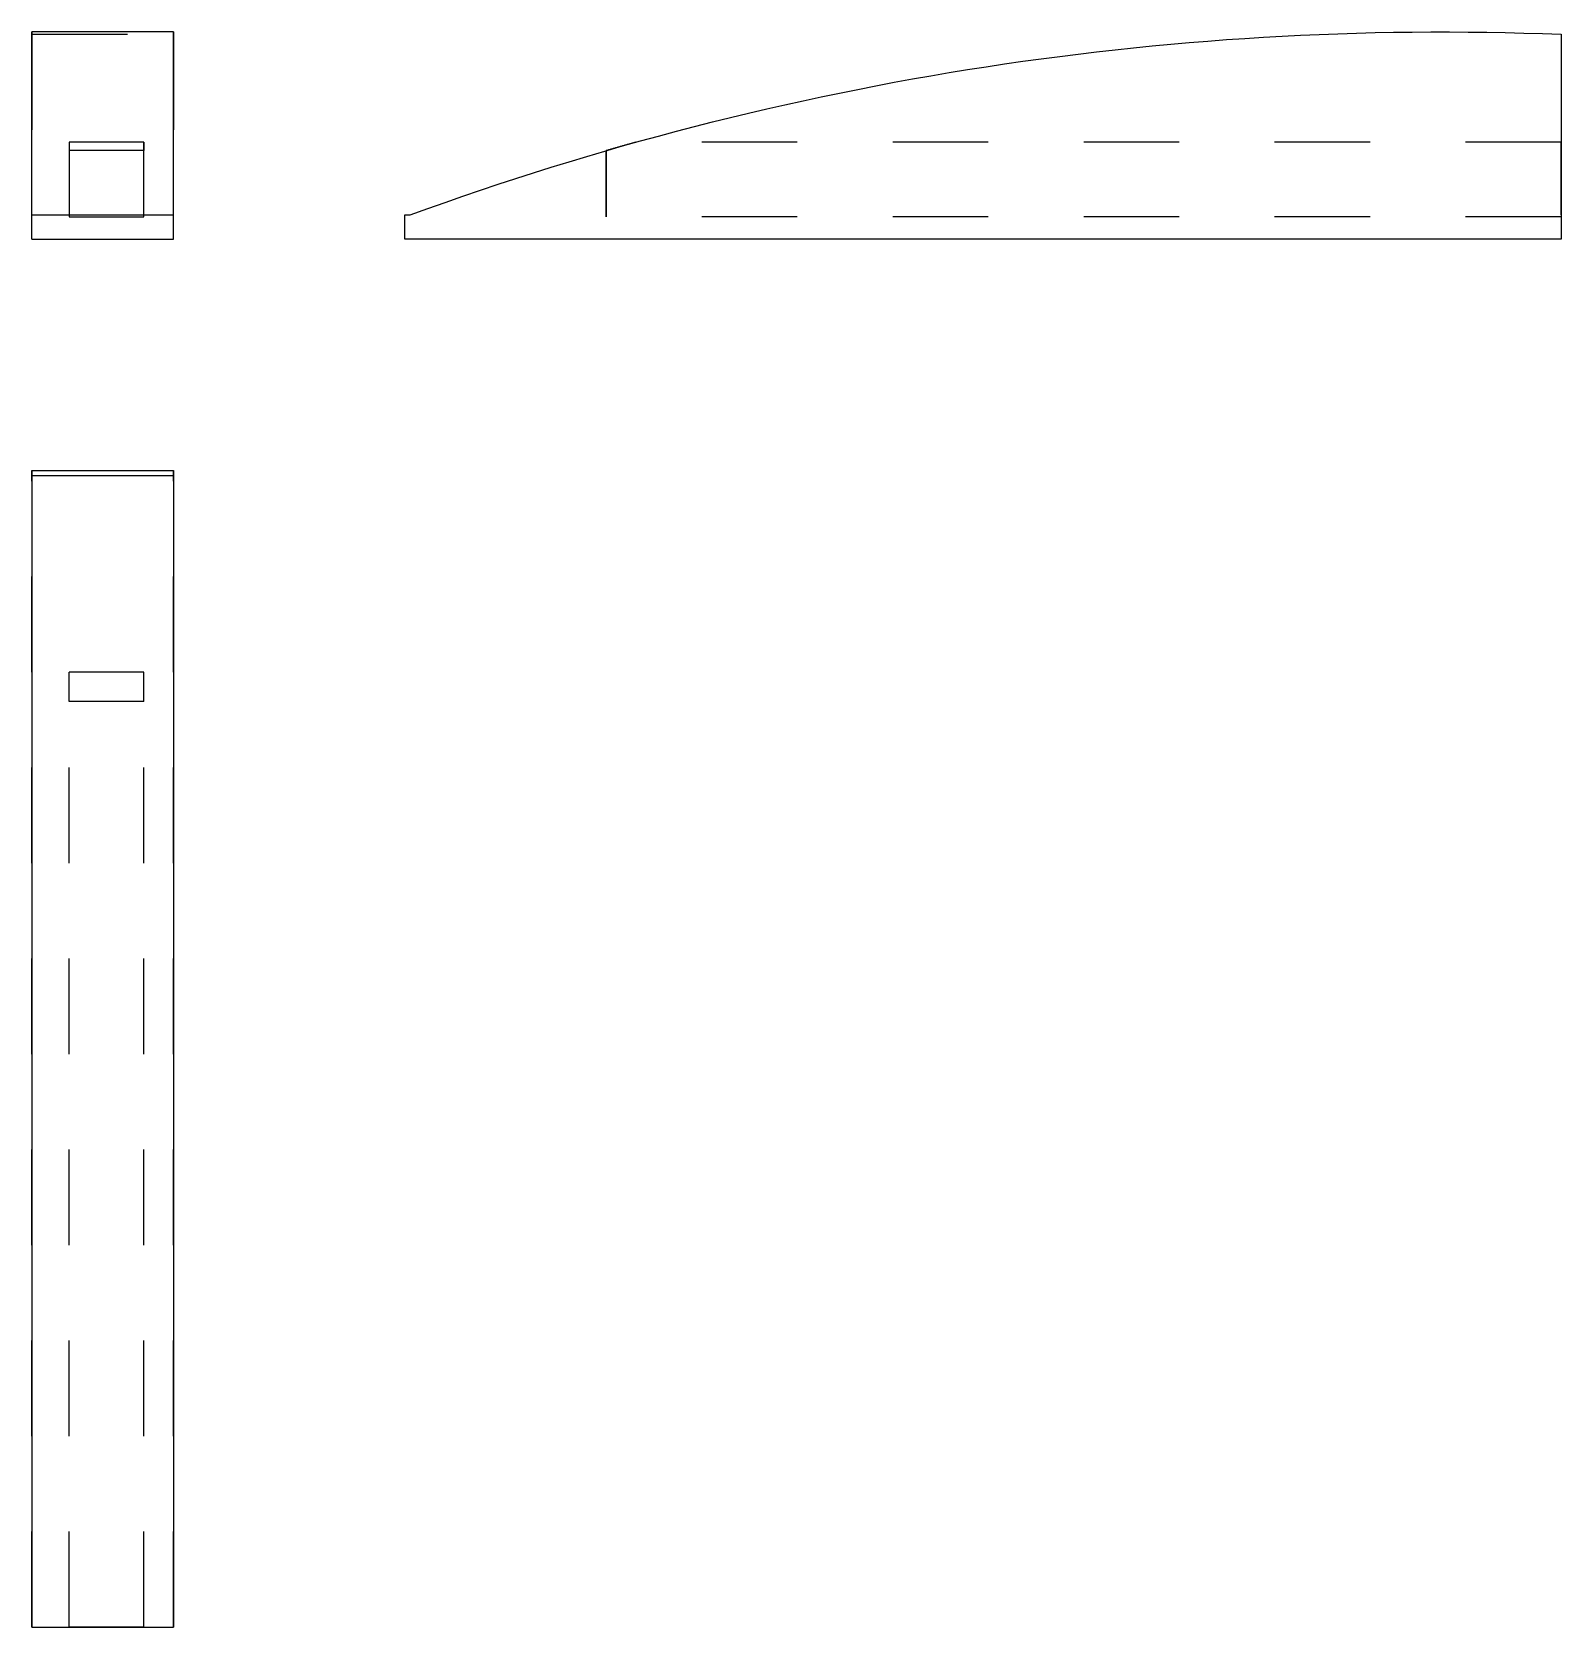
# Model space of a CAD drawing. Extents: x 0 to 1.6, y 0 to 1.67.
import ezdxf

# ---------------------------------------------------------------- set-up
doc = ezdxf.new("R2010")
doc.units = 0
doc.linetypes.add('HIDDEN', pattern=[0.060547, 0.040385, -0.020162])
for name, color, linetype in [('FRONT', 7, 'CONTINUOUS'), ('FRONT_HID', 7, 'HIDDEN'), ('LEFT', 7, 'CONTINUOUS'), ('LEFT_HID', 7, 'HIDDEN'), ('TOP', 7, 'CONTINUOUS'), ('TOP_HID', 7, 'HIDDEN')]:
    doc.layers.add(name, color=color, linetype=linetype)

msp = doc.modelspace()

# ---------------------------------------------------------------- linework, layer by layer
at = {"layer": 'FRONT'}
for p, q in [((0, 1.478618), (0, 1.670245)), ((0.148438, 1.670245), (0, 1.670245)), ((0.148437, 1.478618), (0.148437, 1.670245)), ((0.039062, 1.554688), (0.039062, 1.545906)), ((0.117188, 1.554688), (0.039063, 1.554688)), ((0.117187, 1.554688), (0.117187, 1.545906)), ((0.117188, 1.545906), (0.039063, 1.545906)), ((0, 1.476563), (0, 1.478618)), ((0, 1.478618), (0.148438, 1.478618)), ((0, 1.453125), (0, 1.476563)), ((0.148438, 1.476563), (0.148438, 1.478618)), ((0.148438, 1.453125), (0.148438, 1.476563)), ((0, 1.453125), (0.148438, 1.453125))]:
    msp.add_line(p, q, dxfattribs=at)
at = {"layer": 'FRONT_HID', "linetype": 'HIDDEN'}
for p, q in [((0, 1.670245), (0, 1.667763)), ((0.148437, 1.670245), (0.148437, 1.667763)), ((0, 1.667763), (0, 1.478618)), ((0, 1.667763), (0.148438, 1.667763)), ((0.148438, 1.667763), (0.148438, 1.478618)), ((0.039063, 1.554688), (0.039063, 1.478618)), ((0.117188, 1.478618), (0.117188, 1.554688)), ((0.039063, 1.545906), (0.039063, 1.476563)), ((0.117188, 1.476563), (0.117188, 1.545906)), ((0.039063, 1.478618), (0.039063, 1.476563)), ((0.039063, 1.476563), (0.117188, 1.476563)), ((0.039063, 1.476563), (0.117188, 1.476563)), ((0.117188, 1.476563), (0.117188, 1.478618)), ((0.148437, 1.476562), (0.148437, 1.478618))]:
    msp.add_line(p, q, dxfattribs=at)
at = {"layer": 'LEFT'}
for p, q in [((1.134508, 1.651554), (1.153889, 1.653617)), ((1.153889, 1.653617), (1.173282, 1.655559)), ((1.173282, 1.655559), (1.192687, 1.657381)), ((1.192687, 1.657381), (1.212103, 1.659083)), ((1.212103, 1.659083), (1.231529, 1.660664)), ((1.231529, 1.660664), (1.250965, 1.662125)), ((1.250965, 1.662125), (1.270409, 1.663465)), ((1.270409, 1.663465), (1.289861, 1.664684)), ((1.289861, 1.664684), (1.30932, 1.665783)), ((1.30932, 1.665783), (1.328786, 1.666761)), ((1.328786, 1.666761), (1.348257, 1.667618)), ((1.348257, 1.667618), (1.367734, 1.668354)), ((1.367734, 1.668354), (1.387214, 1.66897)), ((1.387214, 1.66897), (1.406698, 1.669465)), ((1.406698, 1.669465), (1.426185, 1.669839)), ((1.426185, 1.669839), (1.445673, 1.670092)), ((1.445673, 1.670092), (1.465163, 1.670224)), ((1.465163, 1.670224), (1.484654, 1.670235)), ((1.484654, 1.670235), (1.504144, 1.670125)), ((1.504144, 1.670125), (1.523632, 1.669894)), ((1.523632, 1.669894), (1.54312, 1.669543)), ((1.54312, 1.669543), (1.562604, 1.66907)), ((1.562604, 1.66907), (1.582085, 1.668477)), ((1.582085, 1.668477), (1.601563, 1.667763)), ((1.601563, 1.667763), (1.601563, 1.478618)), ((1.018526, 1.636658), (1.037817, 1.63944)), ((1.037817, 1.63944), (1.057124, 1.642103)), ((1.057124, 1.642103), (1.076448, 1.644646)), ((1.076448, 1.644646), (1.095787, 1.647069)), ((1.095787, 1.647069), (1.115141, 1.649371)), ((1.115141, 1.649371), (1.134508, 1.651554)), ((0.903178, 1.617456), (0.922352, 1.620954)), ((0.922352, 1.620954), (0.941547, 1.624333)), ((0.941547, 1.624333), (0.960763, 1.627593)), ((0.960763, 1.627593), (0.979998, 1.630734)), ((0.979998, 1.630734), (0.999253, 1.633756)), ((0.999253, 1.633756), (1.018526, 1.636658)), ((0.826711, 1.602275), (0.845792, 1.606248)), ((0.845792, 1.606248), (0.864898, 1.610103)), ((0.864898, 1.610103), (0.884026, 1.613839)), ((0.884026, 1.613839), (0.903178, 1.617456)), ((0.750644, 1.585203), (0.769621, 1.589648)), ((0.769621, 1.589648), (0.788625, 1.593975)), ((0.788625, 1.593975), (0.807655, 1.598184)), ((0.807655, 1.598184), (0.826711, 1.602275)), ((0.675025, 1.566248), (0.693885, 1.571162)), ((0.693885, 1.571162), (0.712776, 1.57596)), ((0.712776, 1.57596), (0.731696, 1.58064)), ((0.731696, 1.58064), (0.750644, 1.585203)), ((0.618631, 1.550804), (0.637397, 1.556068)), ((0.637397, 1.556068), (0.656195, 1.561216)), ((0.656195, 1.561216), (0.675025, 1.566248)), ((0.562535, 1.534313), (0.581199, 1.539926)), ((0.581199, 1.539926), (0.599898, 1.545423)), ((0.599898, 1.545423), (0.618631, 1.550804)), ((0.506755, 1.516781), (0.525312, 1.52274)), ((0.525312, 1.52274), (0.543905, 1.528584)), ((0.543905, 1.528584), (0.562535, 1.534313)), ((0.451311, 1.498214), (0.469754, 1.504517)), ((0.469754, 1.504517), (0.488235, 1.510706)), ((0.488235, 1.510706), (0.506755, 1.516781)), ((0.414545, 1.485264), (0.432908, 1.491796)), ((0.432908, 1.491796), (0.451311, 1.498214)), ((0.390625, 1.476563), (0.390625, 1.478618)), ((0.390625, 1.478618), (0.396222, 1.478618)), ((0.390625, 1.453125), (0.390625, 1.476563)), ((0.396222, 1.478618), (0.414545, 1.485264)), ((1.601563, 1.478618), (1.601563, 1.476563)), ((1.601563, 1.476563), (1.601563, 1.453125)), ((1.601563, 1.453125), (0.390625, 1.453125))]:
    msp.add_line(p, q, dxfattribs=at)
at = {"layer": 'LEFT_HID', "linetype": 'HIDDEN'}
for p, q in [((0.628017, 1.553452), (0.627526, 1.553315)), ((0.628017, 1.553452), (0.627526, 1.553315)), ((0.628507, 1.55359), (0.628017, 1.553452)), ((0.628507, 1.55359), (0.628017, 1.553452)), ((0.628998, 1.553727), (0.628507, 1.55359)), ((0.628998, 1.553727), (0.628507, 1.55359)), ((0.629488, 1.553865), (0.628998, 1.553727)), ((0.629488, 1.553865), (0.628998, 1.553727)), ((0.629979, 1.554002), (0.629488, 1.553865)), ((0.629979, 1.554002), (0.629488, 1.553865)), ((0.630469, 1.554139), (0.629979, 1.554002)), ((0.630469, 1.554139), (0.629979, 1.554002)), ((0.63096, 1.554276), (0.630469, 1.554139)), ((0.63096, 1.554276), (0.630469, 1.554139)), ((0.631451, 1.554414), (0.63096, 1.554276)), ((0.631451, 1.554414), (0.63096, 1.554276)), ((0.631941, 1.554551), (0.631451, 1.554414)), ((0.631941, 1.554551), (0.631451, 1.554414)), ((0.632432, 1.554688), (0.631941, 1.554551)), ((0.632432, 1.554688), (0.631941, 1.554551)), ((1.601563, 1.554688), (0.632432, 1.554688)), ((1.601563, 1.554688), (0.632432, 1.554688)), ((1.601563, 1.554688), (1.601563, 1.478618)), ((1.601563, 1.478618), (1.601563, 1.554688)), ((0.602052, 1.546048), (0.601563, 1.545906)), ((0.602052, 1.546048), (0.601563, 1.545906)), ((0.601563, 1.545906), (0.601563, 1.476563)), ((0.601563, 1.476563), (0.601563, 1.545906)), ((0.602541, 1.546189), (0.602052, 1.546048)), ((0.602541, 1.546189), (0.602052, 1.546048)), ((0.60303, 1.546331), (0.602541, 1.546189)), ((0.60303, 1.546331), (0.602541, 1.546189)), ((0.60352, 1.546473), (0.60303, 1.546331)), ((0.60352, 1.546473), (0.60303, 1.546331)), ((0.604009, 1.546614), (0.60352, 1.546473)), ((0.604009, 1.546614), (0.60352, 1.546473)), ((0.604499, 1.546756), (0.604009, 1.546614)), ((0.604499, 1.546756), (0.604009, 1.546614)), ((0.604988, 1.546897), (0.604499, 1.546756)), ((0.604988, 1.546897), (0.604499, 1.546756)), ((0.605477, 1.547038), (0.604988, 1.546897)), ((0.605477, 1.547038), (0.604988, 1.546897)), ((0.605967, 1.54718), (0.605477, 1.547038)), ((0.605967, 1.54718), (0.605477, 1.547038)), ((0.606456, 1.547321), (0.605967, 1.54718)), ((0.606456, 1.547321), (0.605967, 1.54718)), ((0.606946, 1.547462), (0.606456, 1.547321)), ((0.606946, 1.547462), (0.606456, 1.547321)), ((0.607435, 1.547603), (0.606946, 1.547462)), ((0.607435, 1.547603), (0.606946, 1.547462)), ((0.607925, 1.547744), (0.607435, 1.547603)), ((0.607925, 1.547744), (0.607435, 1.547603)), ((0.608415, 1.547884), (0.607925, 1.547744)), ((0.608415, 1.547884), (0.607925, 1.547744)), ((0.608904, 1.548025), (0.608415, 1.547884)), ((0.608904, 1.548025), (0.608415, 1.547884)), ((0.609394, 1.548166), (0.608904, 1.548025)), ((0.609394, 1.548166), (0.608904, 1.548025)), ((0.609884, 1.548306), (0.609394, 1.548166)), ((0.609884, 1.548306), (0.609394, 1.548166)), ((0.610373, 1.548447), (0.609884, 1.548306)), ((0.610373, 1.548447), (0.609884, 1.548306)), ((0.610863, 1.548587), (0.610373, 1.548447)), ((0.610863, 1.548587), (0.610373, 1.548447)), ((0.611353, 1.548728), (0.610863, 1.548587)), ((0.611353, 1.548728), (0.610863, 1.548587)), ((0.611842, 1.548868), (0.611353, 1.548728)), ((0.611842, 1.548868), (0.611353, 1.548728)), ((0.612332, 1.549008), (0.611842, 1.548868)), ((0.612332, 1.549008), (0.611842, 1.548868)), ((0.612822, 1.549148), (0.612332, 1.549008)), ((0.612822, 1.549148), (0.612332, 1.549008)), ((0.613312, 1.549288), (0.612822, 1.549148)), ((0.613312, 1.549288), (0.612822, 1.549148)), ((0.613802, 1.549428), (0.613312, 1.549288)), ((0.613802, 1.549428), (0.613312, 1.549288)), ((0.614291, 1.549568), (0.613802, 1.549428)), ((0.614291, 1.549568), (0.613802, 1.549428)), ((0.614781, 1.549708), (0.614291, 1.549568)), ((0.614781, 1.549708), (0.614291, 1.549568)), ((0.615271, 1.549848), (0.614781, 1.549708)), ((0.615271, 1.549848), (0.614781, 1.549708)), ((0.615761, 1.549987), (0.615271, 1.549848)), ((0.615761, 1.549987), (0.615271, 1.549848)), ((0.616251, 1.550127), (0.615761, 1.549987)), ((0.616251, 1.550127), (0.615761, 1.549987)), ((0.616741, 1.550266), (0.616251, 1.550127)), ((0.616741, 1.550266), (0.616251, 1.550127)), ((0.617231, 1.550406), (0.616741, 1.550266)), ((0.617231, 1.550406), (0.616741, 1.550266)), ((0.617721, 1.550545), (0.617231, 1.550406)), ((0.617721, 1.550545), (0.617231, 1.550406)), ((0.618211, 1.550684), (0.617721, 1.550545)), ((0.618211, 1.550684), (0.617721, 1.550545)), ((0.618701, 1.550823), (0.618211, 1.550684)), ((0.618701, 1.550823), (0.618211, 1.550684)), ((0.619191, 1.550962), (0.618701, 1.550823)), ((0.619191, 1.550962), (0.618701, 1.550823)), ((0.619681, 1.551101), (0.619191, 1.550962)), ((0.619681, 1.551101), (0.619191, 1.550962)), ((0.620171, 1.55124), (0.619681, 1.551101)), ((0.620171, 1.55124), (0.619681, 1.551101)), ((0.620662, 1.551379), (0.620171, 1.55124)), ((0.620662, 1.551379), (0.620171, 1.55124)), ((0.621152, 1.551518), (0.620662, 1.551379)), ((0.621152, 1.551518), (0.620662, 1.551379)), ((0.621642, 1.551657), (0.621152, 1.551518)), ((0.621642, 1.551657), (0.621152, 1.551518)), ((0.622132, 1.551795), (0.621642, 1.551657)), ((0.622132, 1.551795), (0.621642, 1.551657)), ((0.622622, 1.551934), (0.622132, 1.551795)), ((0.622622, 1.551934), (0.622132, 1.551795)), ((0.623113, 1.552072), (0.622622, 1.551934)), ((0.623113, 1.552072), (0.622622, 1.551934)), ((0.623603, 1.552211), (0.623113, 1.552072)), ((0.623603, 1.552211), (0.623113, 1.552072)), ((0.624093, 1.552349), (0.623603, 1.552211)), ((0.624093, 1.552349), (0.623603, 1.552211)), ((0.624584, 1.552487), (0.624093, 1.552349)), ((0.624584, 1.552487), (0.624093, 1.552349)), ((0.625074, 1.552625), (0.624584, 1.552487)), ((0.625074, 1.552625), (0.624584, 1.552487)), ((0.625564, 1.552763), (0.625074, 1.552625)), ((0.625564, 1.552763), (0.625074, 1.552625)), ((0.626055, 1.552901), (0.625564, 1.552763)), ((0.626055, 1.552901), (0.625564, 1.552763)), ((0.626545, 1.553039), (0.626055, 1.552901)), ((0.626545, 1.553039), (0.626055, 1.552901)), ((0.627036, 1.553177), (0.626545, 1.553039)), ((0.627036, 1.553177), (0.626545, 1.553039)), ((0.627526, 1.553315), (0.627036, 1.553177)), ((0.627526, 1.553315), (0.627036, 1.553177)), ((1.601563, 1.476563), (0.601563, 1.476563)), ((1.601563, 1.476563), (0.601563, 1.476563))]:
    msp.add_line(p, q, dxfattribs=at)
at = {"layer": 'TOP'}
for p, q in [((0, 1.210938), (0, 1.20534)), ((0, 1.210938), (0.148438, 1.210938)), ((0, 1.20534), (0, 0)), ((0.148438, 1.20534), (0, 1.20534)), ((0.148437, 1.20534), (0.148437, 0)), ((0.148438, 1.210938), (0.148438, 1.20534)), ((0.039062, 0.96913), (0.039062, 1)), ((0.039062, 0.96913), (0.039062, 1)), ((0.117188, 1), (0.039063, 1)), ((0.117187, 0.96913), (0.117187, 1)), ((0.117187, 0.96913), (0.117187, 1)), ((0.117188, 0.96913), (0.039063, 0.96913)), ((0, 0), (0.148438, 0))]:
    msp.add_line(p, q, dxfattribs=at)
at = {"layer": 'TOP_HID', "linetype": 'HIDDEN'}
for p, q in [((0, 0), (0, 1.210938)), ((0, 0), (0, 1.210938)), ((0, 1.20534), (0, 0)), ((0.148437, 1.210938), (0.148437, 1.20534)), ((0.148438, 0), (0.148438, 1.210938)), ((0.148438, 0), (0.148438, 1.210938)), ((0.148438, 1.20534), (0.148438, 0)), ((0.039063, 0), (0.039062, 0.96913)), ((0.039063, 0), (0.039062, 0.96913)), ((0.117188, 0), (0.117187, 0.96913)), ((0.117188, 0), (0.117187, 0.96913)), ((0, 0), (0.039063, 0)), ((0, 0), (0.039063, 0)), ((0.039063, 0), (0.117188, 0)), ((0.117188, 0), (0.039063, 0)), ((0.117188, 0), (0.148438, 0)), ((0.117188, 0), (0.148438, 0))]:
    msp.add_line(p, q, dxfattribs=at)

doc.saveas('drawing.dxf')
